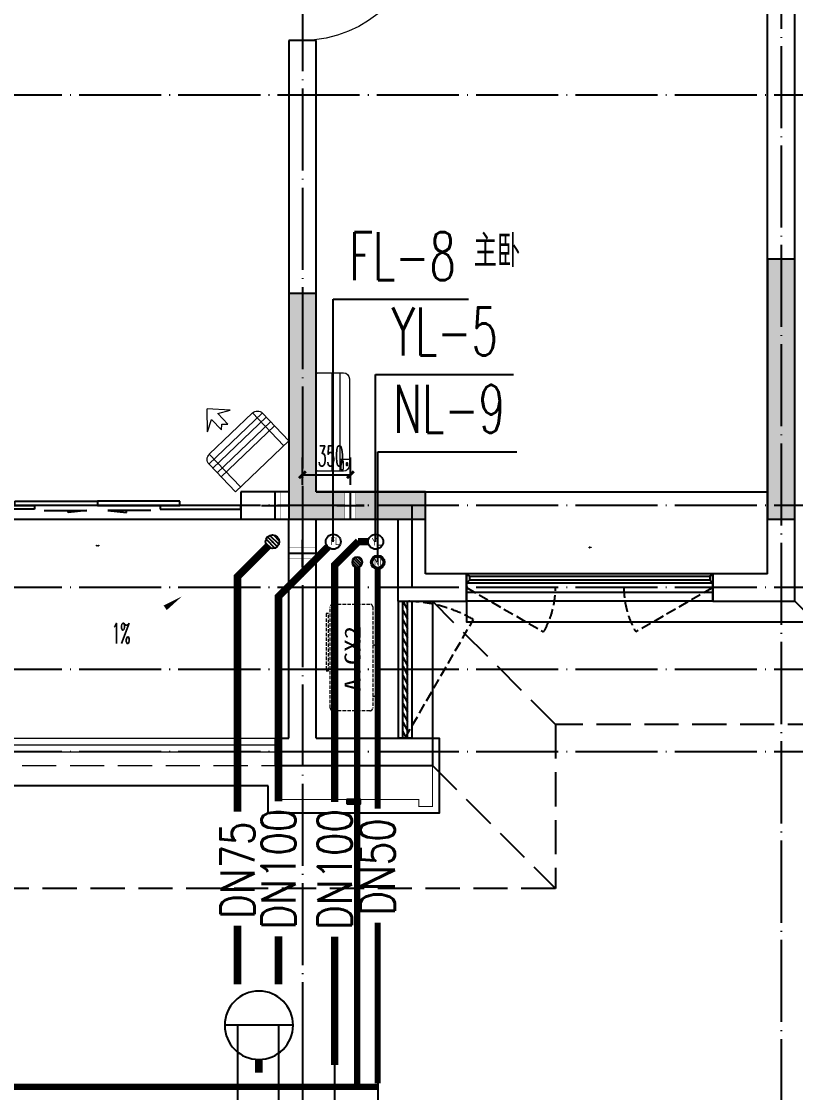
# Model space of a CAD drawing. Extents: x 27938 to 1507990, y 110129 to 923079.
# Drawn here: x 872361 to 878022, y 670165 to 677996 of the extents above; entities that cross this region are included whole.
import ezdxf
from ezdxf.xclip import XClip

# ---------------------------------------------------------------- set-up
doc = ezdxf.new("R2010")
doc.units = 0
doc.header["$LTSCALE"] = 1000
doc.header["$MEASUREMENT"] = 0
doc.header["$XCLIPFRAME"] = 0
doc.linetypes.add('DASH', pattern=[0.35, 0.25, -0.1])
doc.linetypes.add('DOTE', pattern=[2.42, 2, -0.2, 0.02, -0.2])
for name, color, linetype in [('----建筑底图', 8, 'Continuous'), ('3-栏杆1', 135, 'Continuous'), ('3.5方案汇报，与郭总、侯月琴确定户型_t8$0$2020.03.04 -1安徽标准化洋房户型(UA）_t8_t8$0$看线', 154, 'Continuous'), ('COLUMN', 9, 'Continuous'), ('DIM_凝结', 150, 'Continuous'), ('DIM_废水', 31, 'Continuous'), ('DIM_雨水', 4, 'Continuous'), ('DOTE', 1, 'Continuous'), ('EQUIP_地漏', 7, 'Continuous'), ('LVTRY', 6, 'Continuous'), ('PIPE-凝结', 150, 'N'), ('PIPE-废水', 31, 'TG_F'), ('PIPE-污水', 2, 'W'), ('PIPE-雨水', 4, 'TG_Y'), ('PUB_HATCH', 8, 'Continuous'), ('PUB_TEXT', 4, 'Continuous'), ('TEXT_凝结', 7, 'Continuous'), ('TEXT_废水', 7, 'Continuous'), ('TEXT_雨水', 7, 'Continuous'), ('TWT_DIM', 3, 'Continuous'), ('VPIPE-凝结', 150, 'N'), ('VPIPE-废水', 31, 'Continuous'), ('VPIPE-雨水', 4, 'Y'), ('WALL', 9, 'Continuous'), ('WELL_污水', 2, 'Continuous'), ('WINDOW', 4, 'Continuous'), ('WINDOW_TEXT', 7, 'Continuous'), ('卫生间', 6, 'Continuous'), ('机电标识类', 1, 'Continuous'), ('看线', 251, 'Continuous'), ('立面', 73, 'Continuous'), ('铝合金', 144, 'Continuous')]:
    doc.layers.add(name, color=color, linetype=linetype)
for name, color, linetype, lineweight in [('平面-排水沟', 86, 'Continuous', 15), ('平面-栏杆', 135, 'Continuous', 15), ('平面-看线', 45, 'Continuous', 15), ('平面-空调室内机', 176, 'Continuous', 9), ('平面-空调预留孔', 173, 'Continuous', 15), ('空调', 76, 'Continuous', 13)]:
    doc.layers.add(name, color=color, linetype=linetype, lineweight=lineweight)
doc.styles.add('_TCH_DIM', font='SIMPLEX.shx', dxfattribs={"width": 0.7, "bigfont": 'GBCBIG.shx'})
doc.styles.add('_TCH_DIM_T3', font='SIMPLEX.shx', dxfattribs={"width": 0.494118, "bigfont": 'GBCBIG.shx'})
doc.styles.add('_TCH_WINDOW', font='SIMPLEX.shx', dxfattribs={"width": 0.7, "height": 3.5, "bigfont": 'GBCBIG.shx'})
doc.styles.add('_TWT_PIPEDN', font='SIMPLEX', dxfattribs={"width": 0.8, "height": 3.5, "bigfont": 'HZTXT'})
doc.styles.add('_TWT_SERIAL', font='SIMPLEX', dxfattribs={"width": 0.8, "height": 3.5, "bigfont": 'HZTXT'})
doc.styles.get("Standard").update_dxf_attribs({"font": 'gbenor.shx', "bigfont": 'gbcbig.shx'})
doc.styles.add('TG_LINETYPE', font='SIMPLEX', dxfattribs={"width": 0.8, "height": 3, "bigfont": 'HZTXT'})
doc.styles.add('黑体', font='simhei.ttf')
doc.linetypes.add('N', pattern='A,3,-0.2,["N",Standard,S=0.25,R=0,X=-0.1,Y=-0.115],-0.2', length=3.4)
doc.linetypes.add('TG_F', pattern='A,2,-0.3,["F",TG_LINETYPE,S=0.1,R=0,X=-0.23,Y=-0.15],0', length=2.3)
doc.linetypes.add('TG_Y', pattern='A,2,-0.229,["Y",TG_LINETYPE,S=0.1,R=0,X=-0.229,Y=-0.15],0', length=2.229)
doc.linetypes.add('W', pattern='A,3,-0.2,["W",Standard,S=0.25,R=0,X=-0.1,Y=-0.115],-0.2', length=3.4)
doc.linetypes.add('Y', pattern='A,3,-0.2,["Y",Standard,S=0.25,R=0,X=-0.1,Y=-0.115],-0.2', length=3.4)
doc.dimstyles.new('_TCH_ARCH&&50', dxfattribs={"dimtxt": 148.75, "dimasz": 50, "dimexe": 125, "dimexo": 150, "dimgap": 63.125, "dimtad": 1, "dimdec": 0, "dimzin": 0, "dimdsep": 46, "dimtxsty": '_TCH_DIM_T3', "dimblk": 'ARCHTICK', "dimcen": 0.09, "dimclrt": 4, "dimazin": 2, "dimtfac": 1, "dimtdec": 0, "dimtix": 1, "dimtmove": 2, "dimatfit": 3, "dimfxl": 100, "dimtolj": 1, "dimtzin": 0, "dimarcsym": 0})
doc.dimstyles.new('_TWT_ARCH&&100', dxfattribs={"dimtxt": 297.5, "dimasz": 100, "dimexe": 250, "dimexo": 300, "dimgap": 126.25, "dimtad": 1, "dimdec": 0, "dimzin": 0, "dimdsep": 46, "dimtxsty": '_TCH_DIM_T3', "dimblk": 'ARCHTICK', "dimcen": 0.09, "dimclrt": 7, "dimazin": 2, "dimtfac": 1, "dimtdec": 0, "dimtix": 1, "dimtmove": 2, "dimatfit": 3, "dimfxl": 1, "dimtolj": 1, "dimtzin": 0, "dimarcsym": 0})

# ---------------------------------------------------------------- blocks, each defined once
blk = doc.blocks.new('A$C148B7D8E')
at = {"layer": '卫生间', "color": 159, "linetype": 'DASH', "true_color": 0x22346e}
for p, q in [((-900, -900), (0, 0)), ((1750, -900), (2650, 0)), ((2650, -1200), (1750, -2100))]:
    blk.add_line(p, q, dxfattribs=at)
blk.add_lwpolyline([(9400.3, 15400), (7700, 15400), (7700, 10800), (7300, 10800), (7300, 10000), (900, 10000), (900, 9000), (-900, 9000), (-900, -900), (1750, -900), (1750, -2100), (23450, -2100), (23450, -900), (25100, -900)], dxfattribs=at)
blk = doc.blocks.new('GFDGFSDFGD')
at = {"layer": 'PUB_HATCH'}
for points in [[(470716.6, 367423.7), (470516.6, 367423.7), (470516.6, 365523.7), (470716.6, 365523.7)], [(468016.6, 365523.7), (468016.6, 365723.7), (467216.6, 365723.7), (467216.6, 367173.7), (467016.6, 367173.7), (467016.6, 365523.7)]]:
    blk.add_hatch(color=0, dxfattribs=at).paths.add_polyline_path(points)
at = {"layer": 'COLUMN', "color": 0}
for p, q in [((470716.6, 367423.7), (470516.6, 367423.7)), ((470516.6, 367423.7), (470516.6, 365523.7)), ((470716.6, 365523.7), (470716.6, 367423.7)), ((467216.6, 367173.7), (467016.6, 367173.7)), ((467016.6, 367173.7), (467016.6, 365523.7)), ((467216.6, 365723.7), (467216.6, 367173.7)), ((468016.6, 365723.7), (467216.6, 365723.7)), ((468016.6, 365523.7), (468016.6, 365723.7)), ((467016.6, 365523.7), (468016.6, 365523.7)), ((470516.6, 365523.7), (470716.6, 365523.7))]:
    blk.add_line(p, q, dxfattribs=at)
blk = doc.blocks.new('dongkong')
blk.add_wipeout([(-603756, 210771), (-603756, 210570.8), (-603836, 210570.8), (-603836, 210771)])
at = {"layer": '机电标识类', "color": 250, "linetype": 'DASH', "ltscale": 400}
for p, q in [((-603796, 210771), (-603796, 210570.8)), ((-603896, 210670.7), (-603696, 210670.7))]:
    blk.add_line(p, q, dxfattribs=at)
at = {"layer": '空调', "color": 6, "linetype": 'DASH', "const_width": 2}
blk.add_lwpolyline([(-603756, 210771), (-603756, 210570.8), (-603836, 210570.8), (-603836, 210771)], close=True, dxfattribs=at)
blk = doc.blocks.new('A$C001338C2')
for p, q in [((845, 303.6), (55, 303.6)), ((109.1, 214.8), (109.1, 303.6)), ((0, 248.6), (0, 22)), ((900, 22), (900, 248.6)), ((22, 0), (878, 0))]:
    blk.add_line(p, q)
at = {"lineweight": 5}
for p, q in [((900, 214.8), (0, 214.8)), ((900, 143.2), (0, 143.2))]:
    blk.add_line(p, q, dxfattribs=at)
for points in [[(89.2, 226.4), (22.2, 226.4, -0.414214), (16.7, 231.9), (16.7, 243.1, -0.414214), (22.2, 248.6), (89.2, 248.6, -0.414214), (94.7, 243.1), (94.7, 231.9, -0.414214)], [(73.1, 275), (56.8, 275, -0.414214), (51.3, 280.5), (51.3, 283.4, -0.414214), (56.8, 288.9), (73.1, 288.9, -0.414214), (78.6, 283.4), (78.6, 280.5, -0.414214)]]:
    blk.add_lwpolyline(points, format="xyb", close=True)
for centre, radius, start, end in [((55, 248.6), 55, 90, 180), ((845, 248.6), 55, 360, 90), ((22, 22), 22, 180, 270), ((878, 22), 22, 270, 360)]:
    blk.add_arc(centre, radius, start, end)
blk = doc.blocks.new('$lvtry$00000171')
at = {"color": 0}
for p, q in [((-74, 11), (-11, 74)), ((-70, -27), (27, 70)), ((-53, -53), (53, 53)), ((-27, -70), (70, 27)), ((11, -74), (74, -11))]:
    blk.add_line(p, q, dxfattribs=at)
blk.add_circle((0, 0), 75, dxfattribs=at)
blk.add_point((0, 0), dxfattribs=at)
blk = doc.blocks.new('$TwtSys$00000141')
at = {"color": 1}
for p, q in [((-47.1, 3.8), (-5, 45.9)), ((-47.1, 3.8), (-5, 45.9)), ((-43.6, -17.5), (17.5, 43.6)), ((-43.6, -17.5), (17.5, 43.6)), ((-33.2, -33.2), (33.2, 33.2)), ((-33.2, -33.2), (33.2, 33.2)), ((-16.2, -43.5), (43.8, 16.4)), ((-16.2, -43.5), (43.8, 16.4)), ((5.7, -46.1), (46.1, -5.7)), ((5.7, -46.1), (46.1, -5.7))]:
    blk.add_line(p, q, dxfattribs=at)
blk.add_circle((0, 0), 47, dxfattribs=at)
blk.add_circle((0, 0), 47, dxfattribs=at)
blk = doc.blocks.new('ferre')
at = {"layer": '平面-空调预留孔', "linetype": 'DASH', "ltscale": 0.1}
for p, q in [((93392.7, 115403.5), (93392.7, 115393.5)), ((93402.7, 115383.5), (93755.6, 115383.5)), ((93765.6, 115393.5), (93765.6, 115403.5))]:
    blk.add_line(p, q, dxfattribs=at)
blk.add_lwpolyline([(93996.7, 115742.6), (93576.8, 115742.6), (93576.8, 115727.5), (93996.7, 115727.5)], close=True, dxfattribs=at)
blk.add_lwpolyline([(94045.9, 115403.5), (93305.9, 115403.5, -0.414214), (93285.9, 115423.5), (93285.9, 115693.5, -0.414214), (93305.9, 115713.5), (94045.9, 115713.5, -0.414214), (94065.9, 115693.5), (94065.9, 115423.5, -0.414214)], format="xyb", close=True, dxfattribs=at)
for centre, start, end in [((93402.7, 115393.5), 180, 270), ((93755.6, 115393.5), 270, 0)]:
    blk.add_arc(centre, 10, start, end, dxfattribs=at)
at = {"layer": '平面-空调预留孔', "color": 251, "linetype": 'DASH', "ltscale": 0.1, "true_color": 0x636466, "style": '黑体', "width": 1.2}
blk.add_text('A.CX2', height=117.05, dxfattribs=at).set_placement((93428.3, 115492.1))
blk = doc.blocks.new('fergve')
at = {"layer": '平面-空调预留孔', "linetype": 'DASH', "ltscale": 0.1}
blk.add_blockref('ferre', (25670, -60415.8), dxfattribs=at)
blk = doc.blocks.new('dasdasf1sa2f31as32f')
for p, q in [((-116, 585.6), (43.3, 640.5)), ((82.7, 476.6), (43.3, 640.5)), ((-22.8, 585.5), (-116, 585.6)), ((-22.8, 585.5), (-73.4, 493.2)), ((32.4, 555.1), (-18.1, 462.9)), ((82.7, 476.6), (32.4, 555.1)), ((-473.5, 259.7), (-339.5, 504)), ((-269.8, 524.3), (-427.7, 236.5)), ((134.6, 245.5), (-338.8, 505.1)), ((-269.8, 524.3), (113.7, 314)), ((-31.3, 504.4), (-73.4, 493.2)), ((-18.1, 462.9), (-31.3, 504.4)), ((72.3, 131.9), (-401.1, 391.6)), ((92.6, 168.8), (-380.9, 428.5)), ((114.7, 208.4), (-359.1, 468.2)), ((113.7, 314), (-44.2, 26.2)), ((0, 0), (-473.5, 259.7)), ((134, 244.4), (0, 0))]:
    blk.add_line(p, q)
for centre, start, end in [((-294.5, 479.4), 61.25933, 151.25933), ((89, 269), 331.25933, 61.25933)]:
    blk.add_arc(centre, 51.3, start, end)
blk = doc.blocks.new('GDGDRGDGDRGDR')
at = {"layer": '平面-空调室内机', "ltscale": 0.3, "xscale": -1, "rotation": 270}
blk.add_blockref('dongkong', (256445.9, 1046278.1), dxfattribs=at)
at = {"layer": '平面-空调预留孔', "xscale": -1, "rotation": 15.00000000331026}
blk.add_blockref('dasdasf1sa2f31as32f', (466626.3, 442932.1), dxfattribs=at)
at = {"layer": '平面-空调预留孔', "rotation": 90}
blk.add_blockref('fergve', (522617.7, 322375.3), dxfattribs=at)
at = {"layer": '平面-空调室内机', "ltscale": 0.3, "xscale": -1, "rotation": 180}
blk.add_blockref('dongkong', (1070712.6, 653502.9), dxfattribs=at)
blk = doc.blocks.new('A$C74D73064')
at = {"layer": 'DOTE', "color": 0}
blk.add_line((186069.2, 61719.3), (-82096.5, 61719.3), dxfattribs=at)
blk = doc.blocks.new('_ArchTick')
at = {"color": 0, "linetype": 'ByBlock', "const_width": 0.4}
blk.add_lwpolyline([(-0.5, -0.5), (0.5, 0.5)], dxfattribs=at)
blk = doc.blocks.new('*D924')
at = {"layer": 'Defpoints', "color": 0}
for p in [(874766.8, 674682), (874416.6, 674457.3), (874766.8, 674457.3)]:
    blk.add_point(p, dxfattribs=at)
at = {"layer": '平面-空调预留孔', "color": 0, "lineweight": -2}
for p, q in [((874416.6, 674607.3), (874416.6, 674807)), ((874766.8, 674607.3), (874766.8, 674807)), ((874416.6, 674682), (874766.8, 674682))]:
    blk.add_line(p, q, dxfattribs=at)
at = {"layer": '平面-空调预留孔', "color": 0, "lineweight": -2, "xscale": 50, "yscale": 50, "zscale": 50, "rotation": 180}
blk.add_blockref('_ArchTick', (874416.6, 674682), dxfattribs=at)
at = {"layer": '平面-空调预留孔', "color": 0, "lineweight": -2, "xscale": 50, "yscale": 50, "zscale": 50}
blk.add_blockref('_ArchTick', (874766.8, 674682), dxfattribs=at)
at = {"layer": '平面-空调预留孔', "color": 4, "insert": (874623.2, 674819.5), "char_height": 148.75, "attachment_point": 5, "style": '_TCH_DIM_T3'}
blk.add_mtext('\\A1;350', dxfattribs=at)
blk = doc.blocks.new('$DorLib2D$00000138')
at = {"color": 0, "linetype": 'Continuous'}
for p, q in [((-0.2875, 0), (-0.2875, 0.1538)), ((-0.2875, 0.1538), (0, 0.1538)), ((0, 0.1538), (0, 0)), ((0.2875, 0.1538), (0, 0.1538)), ((0.2875, 0), (0.2875, 0.1538)), ((-0.5, -0.1399), (-0.5, 0)), ((-0.5, 0), (-0.2188, 0)), ((0, 0), (-0.2875, 0)), ((-0.2188, 0), (-0.2188, -0.1399)), ((0, 0), (0.2875, 0)), ((0.2188, 0), (0.2188, -0.1399)), ((0.5, 0), (0.2188, 0)), ((0.5, 0), (0.5, -0.1946)), ((0.5, -0.1399), (0.5, 0)), ((-0.2188, -0.1399), (-0.5, -0.1399)), ((0.2188, -0.1399), (0.5, -0.1399)), ((-0.1857, -0.186), (-0.037, -0.186)), ((-0.037, -0.186), (-0.1019, -0.2583)), ((-0.1019, -0.2583), (-0.1019, -0.186)), ((0.1857, -0.186), (0.037, -0.186)), ((0.037, -0.186), (0.1019, -0.2583)), ((0.1019, -0.2583), (0.1019, -0.186))]:
    blk.add_line(p, q, dxfattribs=at)
blk = doc.blocks.new('$DorLib2D$00000001')
at = {"color": 0}
for p, q in [((0.45, 0.975), (0.5, 0.975)), ((0.45, 0), (0.45, 0.975)), ((0.5, 0), (0.5, 0.975)), ((0.5, 0), (0.45, 0))]:
    blk.add_line(p, q, dxfattribs=at)
at = {"color": 0, "lineweight": 13}
blk.add_arc((0.475, 0), 0.975, 91.46928, 180, dxfattribs=at)
blk = doc.blocks.new('$WINLIB2D$00000001')
at = {"color": 0}
for points in [[(-0.5, 0.5), (-0.5, -0.5)], [(-0.5, 0.5), (0.5, 0.5)], [(0.5, -0.5), (0.5, 0.5)], [(0.5, 0.1667), (-0.5, 0.1667)], [(0.5, -0.1667), (-0.5, -0.1667)], [(-0.5, -0.5), (0.5, -0.5)]]:
    blk.add_lwpolyline(points, dxfattribs=at)
blk = doc.blocks.new('$WINLIB2D$00000039')
at = {"color": 0}
for points in [[(-0.5, 0.5), (-0.5, -0.5)], [(0.5, 0.5), (-0.5, 0.5)], [(0.5, -0.5), (0.5, 0.5)], [(-0.5, 0.1667), (0.5, 0.1667)], [(-0.3839, -0.1667), (-0.448, 0.1667)], [(-0.3159, -0.1667), (-0.38, 0.1667)], [(-0.2479, -0.1667), (-0.312, 0.1667)], [(-0.1799, -0.1667), (-0.244, 0.1667)], [(-0.1119, -0.1667), (-0.176, 0.1667)], [(-0.0439, -0.1667), (-0.108, 0.1667)], [(0.0241, -0.1667), (-0.04, 0.1667)], [(0.0921, -0.1667), (0.028, 0.1667)], [(0.16, -0.1667), (0.0959, 0.1667)], [(0.228, -0.1667), (0.1639, 0.1667)], [(0.296, -0.1667), (0.2319, 0.1667)], [(0.364, -0.1667), (0.2999, 0.1667)], [(0.432, -0.1667), (0.3679, 0.1667)], [(0.5, -0.1667), (0.4359, 0.1667)], [(-0.4519, -0.1667), (-0.5, 0.0836)], [(-0.5, -0.1667), (0.5, -0.1667)], [(0.5, -0.5), (-0.5, -0.5)]]:
    blk.add_lwpolyline(points, dxfattribs=at)
blk = doc.blocks.new('$TWTSYS$00000190')
blk.add_line((0, 0.5, 0), (0, -0.5, 0))
blk.add_circle((0, 0, 0), 0.5)
blk = doc.blocks.new('*D1522')
at = {"layer": 'Defpoints', "color": 0}
for p in [(873941.6, 670957.2), (874241.6, 670957.2), (874241.6, 667668.8)]:
    blk.add_point(p, dxfattribs=at)
at = {"layer": 'TWT_DIM', "color": 0, "lineweight": -2}
for p, q in [((873941.6, 670657.2), (873941.6, 667418.8)), ((874241.6, 670657.2), (874241.6, 667418.8)), ((873941.6, 667668.8), (874241.6, 667668.8))]:
    blk.add_line(p, q, dxfattribs=at)
at = {"layer": 'TWT_DIM', "color": 0, "lineweight": -2, "xscale": 100, "yscale": 100, "zscale": 100, "rotation": 180}
blk.add_blockref('_ArchTick', (873941.6, 667668.8), dxfattribs=at)
at = {"layer": 'TWT_DIM', "color": 0, "lineweight": -2, "xscale": 100, "yscale": 100, "zscale": 100}
blk.add_blockref('_ArchTick', (874241.6, 667668.8), dxfattribs=at)
at = {"layer": 'TWT_DIM', "color": 7, "insert": (873652.6, 667943.8), "char_height": 297.5, "attachment_point": 5, "style": '_TCH_DIM_T3'}
blk.add_mtext('\\A1;300', dxfattribs=at)
blk = doc.blocks.new('*D1523')
at = {"layer": 'Defpoints', "color": 0}
for p in [(874241.6, 670957.2), (874416.6, 670957.2), (874416.6, 667668.8)]:
    blk.add_point(p, dxfattribs=at)
at = {"layer": 'TWT_DIM', "color": 0, "lineweight": -2}
for p, q in [((874241.6, 670657.2), (874241.6, 667418.8)), ((874416.6, 670657.2), (874416.6, 667418.8)), ((874241.6, 667668.8), (874141.6, 667668.8)), ((874241.6, 667668.8), (874416.6, 667668.8)), ((874416.6, 667668.8), (874516.6, 667668.8))]:
    blk.add_line(p, q, dxfattribs=at)
at = {"layer": 'TWT_DIM', "color": 0, "lineweight": -2, "xscale": 100, "yscale": 100, "zscale": 100}
blk.add_blockref('_ArchTick', (874241.6, 667668.8), dxfattribs=at)
at = {"layer": 'TWT_DIM', "color": 0, "lineweight": -2, "xscale": 100, "yscale": 100, "zscale": 100, "rotation": 180}
blk.add_blockref('_ArchTick', (874416.6, 667668.8), dxfattribs=at)
at = {"layer": 'TWT_DIM', "color": 7, "insert": (874329.1, 667943.8), "char_height": 297.5, "attachment_point": 5, "style": '_TCH_DIM_T3'}
blk.add_mtext('\\A1;175', dxfattribs=at)
blk = doc.blocks.new('*D1524')
at = {"layer": 'Defpoints', "color": 0}
for p in [(874416.6, 670957.2), (874651.6, 670957.2), (874651.6, 667668.8)]:
    blk.add_point(p, dxfattribs=at)
at = {"layer": 'TWT_DIM', "color": 0, "lineweight": -2}
for p, q in [((874416.6, 670657.2), (874416.6, 667418.8)), ((874651.6, 670657.2), (874651.6, 667418.8)), ((874416.6, 667668.8), (874316.6, 667668.8)), ((874416.6, 667668.8), (874651.6, 667668.8)), ((874651.6, 667668.8), (874751.6, 667668.8))]:
    blk.add_line(p, q, dxfattribs=at)
at = {"layer": 'TWT_DIM', "color": 0, "lineweight": -2, "xscale": 100, "yscale": 100, "zscale": 100}
blk.add_blockref('_ArchTick', (874416.6, 667668.8), dxfattribs=at)
at = {"layer": 'TWT_DIM', "color": 0, "lineweight": -2, "xscale": 100, "yscale": 100, "zscale": 100, "rotation": 180}
blk.add_blockref('_ArchTick', (874651.6, 667668.8), dxfattribs=at)
at = {"layer": 'TWT_DIM', "color": 7, "insert": (874534.1, 667253.1), "char_height": 297.5, "attachment_point": 5, "style": '_TCH_DIM_T3'}
blk.add_mtext('\\A1;235', dxfattribs=at)
blk = doc.blocks.new('*D1525')
at = {"layer": 'Defpoints', "color": 0}
for p in [(874651.6, 670957.2), (874966.6, 670957.2), (874966.6, 667668.8)]:
    blk.add_point(p, dxfattribs=at)
at = {"layer": 'TWT_DIM', "color": 0, "lineweight": -2}
for p, q in [((874651.6, 670657.2), (874651.6, 667418.8)), ((874966.6, 670657.2), (874966.6, 667418.8)), ((874651.6, 667668.8), (874966.6, 667668.8))]:
    blk.add_line(p, q, dxfattribs=at)
at = {"layer": 'TWT_DIM', "color": 0, "lineweight": -2, "xscale": 100, "yscale": 100, "zscale": 100, "rotation": 180}
blk.add_blockref('_ArchTick', (874651.6, 667668.8), dxfattribs=at)
at = {"layer": 'TWT_DIM', "color": 0, "lineweight": -2, "xscale": 100, "yscale": 100, "zscale": 100}
blk.add_blockref('_ArchTick', (874966.6, 667668.8), dxfattribs=at)
at = {"layer": 'TWT_DIM', "color": 7, "insert": (875241.6, 667943.8), "char_height": 297.5, "attachment_point": 5, "style": '_TCH_DIM_T3'}
blk.add_mtext('\\A1;315', dxfattribs=at)

msp = doc.modelspace()

# ---------------------------------------------------------------- hatches: boundary and pattern name
at = {"layer": 'PIPE-凝结'}
for points in [[(874816.6, 672542.2), (874800.7, 672526.3), (874794.1, 672532.9)], [(874816.6, 672542.2), (874794.1, 672542.2), (874794.1, 672532.9)]]:
    msp.add_hatch(color=256, dxfattribs=at).paths.add_polyline_path(points)
at = {"layer": '立面'}
h = msp.add_hatch(dxfattribs=at)
h.set_pattern_fill('ANSI31', color=8, scale=2)
h.set_pattern_definition([(45, (-13483.731, -123288.2912), (-2.24506403, 2.24506403), [])])
h.paths.add_polyline_path([(874741.6, 672277.2), (874841.6, 672277.2), (874841.6, 672307.2), (874741.6, 672307.2)])

# ---------------------------------------------------------------- linework, layer by layer
at = {"color": 8, "const_width": 8}
msp.add_lwpolyline([(875366.6, 672557.2), (875366.6, 672257.2), (875266.6, 672257.2), (875266.6, 672307.2), (874216.6, 672307.2), (874216.6, 672557.2)], dxfattribs=at)
at = {"layer": '3-栏杆1', "color": 8}
for p, q in [((875636.8, 673939.4), (875616.6, 673957.2)), ((875616.6, 673957.2), (875636.8, 673939.4)), ((875636.8, 673939.4), (875616.6, 673957.2)), ((875616.6, 673957.2), (875636.8, 673939.4)), ((875636.8, 673910.1), (875616.6, 673890.3)), ((875616.6, 673890.3), (875636.8, 673910.1)), ((875636.8, 673910.1), (875616.6, 673890.3)), ((875616.6, 673890.3), (875636.8, 673910.1)), ((875636.8, 673939.3), (877396.3, 673939.4)), ((875636.8, 673939.4), (875636.8, 673910.1)), ((875636.8, 673939.3), (877396.3, 673939.4)), ((875636.8, 673939.4), (875636.8, 673910.1)), ((877396.3, 673910.1), (875636.8, 673910)), ((877396.3, 673910.1), (875636.8, 673910)), ((877396.3, 673939.4), (877416.6, 673957.2)), ((877416.6, 673957.2), (877396.3, 673939.4)), ((877396.3, 673939.4), (877416.6, 673957.2)), ((877416.6, 673957.2), (877396.3, 673939.4)), ((877396.3, 673939.4), (877396.3, 673910.1)), ((877396.3, 673939.4), (877396.3, 673910.1)), ((877416.6, 673890.3), (877396.3, 673910.1)), ((877416.6, 673890.3), (877396.3, 673910.1))]:
    msp.add_line(p, q, dxfattribs=at)
at = {"layer": '3.5方案汇报，与郭总、侯月琴确定户型_t8$0$2020.03.04 -1安徽标准化洋房户型(UA）_t8_t8$0$看线', "color": 8, "ltscale": 10}
msp.add_line((875316.6, 674557.2), (877816.6, 674557.2), dxfattribs=at)
msp.add_line((875316.6, 674557.2), (877816.6, 674557.2), dxfattribs=at)
at = {"layer": 'DIM_废水'}
msp.add_line((874641.6, 675964.8), (875629.4, 675964.8), dxfattribs=at)
at = {"layer": 'DIM_雨水'}
msp.add_line((874951.6, 675414.7), (875958.5, 675414.7), dxfattribs=at)
at = {"layer": 'DOTE', "color": 169, "linetype": 'DOTE', "ltscale": 0.3}
for p, q in [((877916.6, 690157.2), (877916.6, 666975.2)), ((879916.6, 677457.2), (825916.6, 677457.2)), ((875216.6, 674457.2), (875216.6, 673857.2)), ((875216.6, 674457.2), (875216.6, 673857.2)), ((879916.6, 672657.2), (825916.6, 672657.2))]:
    msp.add_line(p, q, dxfattribs=at)
at = {"layer": 'PIPE-凝结', "ltscale": 0.5, "const_width": 45}
for points in [[(874966.6, 672392.2), (874966.6, 672241.8)], [(874966.6, 671408.4), (874966.6, 670232.8)], [(853216.6, 670207.2), (874966.6, 670207.2)]]:
    msp.add_lwpolyline(points, dxfattribs=at)
at = {"layer": 'PIPE-废水', "ltscale": 0.5, "const_width": 55}
for points in [[(873941.6, 670957.2), (873941.6, 671384.9)], [(874241.6, 670957.2), (874241.6, 671308.1)]]:
    msp.add_lwpolyline(points, dxfattribs=at)
at = {"layer": 'PIPE-污水', "const_width": 55}
msp.add_lwpolyline([(874097.2, 670407.2), (874097.1, 670310.8)], dxfattribs=at)
at = {"layer": 'PIPE-雨水', "ltscale": 0.5, "const_width": 55}
msp.add_lwpolyline([(874651.6, 670367), (874651.6, 671304.9)], dxfattribs=at)
at = {"layer": 'VPIPE-凝结', "color": 8}
msp.add_circle((874966.6, 674042.2), 40, dxfattribs=at)
at = {"layer": 'VPIPE-废水', "color": 8}
msp.add_circle((874641.6, 674192.2), 55, dxfattribs=at)
at = {"layer": 'VPIPE-雨水', "color": 8}
msp.add_circle((874951.6, 674192.2), 55, dxfattribs=at)
at = {"layer": 'WALL', "color": 8}
for p, q in [((878016.6, 673757.2), (878016.6, 678957.2)), ((877816.6, 673957.2), (877816.6, 678857.2)), ((874516.6, 677857.2), (874316.6, 677857.2)), ((875316.6, 673957.2), (875316.6, 674557.2)), ((875316.6, 673957.2), (875316.6, 674557.2)), ((875116.6, 673757.2), (875116.6, 674357.2)), ((875116.6, 673757.2), (875116.6, 674357.2)), ((875616.6, 673957.2), (875316.6, 673957.2)), ((875616.6, 673957.2), (875316.6, 673957.2)), ((875616.6, 673757.2), (875616.6, 673957.2)), ((875616.6, 673757.2), (875616.6, 673957.2)), ((877816.6, 673957.2), (877416.6, 673957.2)), ((877416.6, 673957.2), (877416.6, 673757.2)), ((877816.6, 673957.2), (877416.6, 673957.2)), ((877416.6, 673957.2), (877416.6, 673757.2)), ((875116.6, 673757.2), (875616.6, 673757.2)), ((875116.6, 673757.2), (875616.6, 673757.2)), ((877416.6, 673757.2), (878016.6, 673757.2)), ((875366.6, 672757.2), (875366.6, 672557.2)), ((875366.6, 672757.2), (875366.6, 672557.2)), ((874216.6, 672557.2), (874416.6, 672557.2)), ((874416.6, 672557.2), (875366.6, 672557.2))]:
    msp.add_line(p, q, dxfattribs=at)
at = {"layer": 'WINDOW', "color": 8, "linetype": 'DASH', "ltscale": 0.3}
for points in [[(875616.6, 673857.2), (876179.7, 673532.5, 0.131485), (876266.6, 673857.2)], [(875616.6, 673857.2), (876179.7, 673532.5, 0.131485), (876266.6, 673857.2)], [(877416.6, 673857.2), (876853.4, 673532.5, -0.131485), (876766.6, 673857.2)], [(877416.6, 673857.2), (876853.4, 673532.5, -0.131485), (876766.6, 673857.2)], [(875166.6, 672757.2), (875666.6, 673623.2, 0.131652), (875166.6, 673757.2)], [(875166.6, 672757.2), (875666.6, 673623.2, 0.131652), (875166.6, 673757.2)]]:
    msp.add_lwpolyline(points, format="xyb", dxfattribs=at)
at = {"layer": '平面-栏杆', "color": 8}
for points in [[(869566.6, 672707.2), (874216.6, 672707.2)], [(869566.6, 672657.2), (874216.6, 672657.2)], [(869566.6, 672657.2), (874216.6, 672657.2)]]:
    msp.add_lwpolyline(points, dxfattribs=at)
at = {"layer": '平面-看线', "color": 8}
msp.add_lwpolyline([(869566.6, 672757.2), (874216.6, 672757.2)], dxfattribs=at)
at = {"layer": '平面-看线', "color": 8, "linetype": 'DASH'}
msp.add_lwpolyline([(869566.6, 672557.2), (874216.6, 672557.2)], dxfattribs=at)
at = {"layer": '看线', "color": 8}
for points in [[(875616.6, 673757.2), (875616.6, 673607.2), (878166.6, 673607.2), (878166.6, 682007.2), (876516.5, 682007.2), (876516.5, 681857.2)], [(875366.6, 672757.2), (875416.6, 672757.2), (875416.6, 672207.2), (874166.6, 672207.2), (874166.6, 672407.2)]]:
    msp.add_lwpolyline(points, dxfattribs=at)
at = {"layer": '看线', "color": 8, "ltscale": 0.5}
for points in [[(875366.6, 673757.2), (875366.6, 672757.2)], [(875366.6, 673757.2), (875366.6, 672757.2)], [(874166.6, 672407.2), (869566.6, 672407.2)]]:
    msp.add_lwpolyline(points, dxfattribs=at)
at = {"layer": '立面', "color": 8}
msp.add_lwpolyline([(874741.6, 672277.2), (874841.6, 672277.2), (874841.6, 672307.2), (874741.6, 672307.2)], close=True, dxfattribs=at)
at = {"layer": '铝合金', "color": 8}
msp.add_lwpolyline([(874741.6, 672277.2), (874841.6, 672277.2), (874841.6, 672307.2), (874741.6, 672307.2)], close=True, dxfattribs=at)

# ---------------------------------------------------------------- block references
at = {"layer": '----建筑底图', "color": 8}
ref = msp.add_blockref('A$C74D73064', (730993.1, 609539.2), dxfattribs=at)
XClip(ref).set_block_clipping_path([(-72082.5976296387, 50822.2577331646), (-18082.6107620973, 70322.2577319878)])
at = {"color": 8, "xscale": -1}
msp.add_blockref('A$C148B7D8E', (878016.6, 673757.2), dxfattribs=at)
at = {"color": 8}
msp.add_blockref('GFDGFSDFGD', (407300, 308833.4), dxfattribs=at)
at = {"layer": 'EQUIP_地漏', "color": 8, "xscale": 0.8, "yscale": -0.8, "zscale": 0.8, "rotation": 180}
msp.add_blockref('$TwtSys$00000141', (874816.6, 674042.2), dxfattribs=at)
at = {"layer": 'LVTRY', "color": 8, "xscale": 0.6666666667107825, "yscale": 0.6666666667107825, "rotation": 269.9999999939778}
msp.add_blockref('$lvtry$00000171', (874196.6, 674192.2), dxfattribs=at)
at = {"layer": 'WELL_污水', "xscale": -500, "yscale": 500, "zscale": 500, "rotation": 270}
msp.add_blockref('$TWTSYS$00000190', (874097.6, 670657.2), dxfattribs=at)
at = {"layer": 'WINDOW', "color": 8}
ref = msp.add_blockref('$DorLib2D$00000001', (874416.6, 678307.2), dxfattribs=dict(at, xscale=900, yscale=-900, zscale=900, rotation=89.99999999870155))
ref.add_attrib('A', 'M0922', (874627.5, 678300.3), dxfattribs={"layer": 'WINDOW_TEXT', "color": 8, "ltscale": 0.5, "height": 5.95, "rotation": 90, "style": '_TCH_WINDOW', "width": 0.494118})
ref = msp.add_blockref('$WINLIB2D$00000001', (876516.6, 673857.2), dxfattribs=dict(at, xscale=1800, yscale=200, zscale=1800, rotation=179.9999999950641))
ref.add_attrib('A', 'TC1817', (876509.2, 674146.7), dxfattribs={"layer": 'WINDOW_TEXT', "color": 8, "ltscale": 0.5, "height": 5.95, "rotation": 360, "style": '_TCH_WINDOW', "width": 0.494118})
ref = msp.add_blockref('$WINLIB2D$00000001', (876516.6, 673857.2), dxfattribs=dict(at, xscale=1800, yscale=200, zscale=1800, rotation=179.9999999950641))
ref.add_attrib('A', 'TC1817', (876509.2, 674146.7), dxfattribs={"layer": 'WINDOW_TEXT', "color": 8, "ltscale": 0.5, "height": 5.95, "rotation": 360, "style": '_TCH_WINDOW', "width": 0.494118})
at = {"layer": '平面-空调预留孔', "color": 8, "xscale": -0.800000000046565, "yscale": 0.800000000046565, "zscale": 0.800000000046565, "rotation": 269.9999997665698}
msp.add_blockref('A$C001338C2', (874516.7, 674707.2), dxfattribs=at)

# ---------------------------------------------------------------- texts
at = {"layer": 'DIM_凝结', "color": 7, "style": '_TWT_SERIAL', "width": 0.64}
msp.add_text('NL-9', height=350, dxfattribs=at).set_placement((875081.1, 674988.6))
at = {"layer": 'DIM_废水', "color": 7, "style": '_TWT_SERIAL', "width": 0.64}
msp.add_text('FL-8', height=350, dxfattribs=at).set_placement((874759.4, 676104.8))
at = {"layer": 'DIM_雨水', "color": 7, "style": '_TWT_SERIAL', "width": 0.64}
msp.add_text('YL-5', height=350, dxfattribs=at).set_placement((875067.1, 675554.7))
at = {"layer": 'PUB_TEXT', "color": 8}
msp.add_text('主卧', height=236.31, dxfattribs=at).set_placement((875668.6, 676199.7))
at = {"layer": 'TEXT_凝结', "style": '_TWT_PIPEDN', "width": 0.8}
msp.add_text('DN50', height=250, rotation=90, dxfattribs=at).set_placement((875091.6, 671458.4))
at = {"layer": 'TEXT_废水', "style": '_TWT_PIPEDN', "width": 0.8}
for s, p in [('DN100', (874366.6, 671358.1)), ('DN75', (874066.6, 671434.9))]:
    msp.add_text(s, height=250, rotation=90, dxfattribs=at).set_placement(p)
at = {"layer": 'TEXT_雨水', "style": '_TWT_PIPEDN', "width": 0.8}
msp.add_text('DN100', height=250, rotation=90, dxfattribs=at).set_placement((874776.6, 671354.9))

# ---------------------------------------------------------------- dimensions: what is measured, and where the dimension line sits
at = {"layer": 'TWT_DIM'}
for base, p1, p2, picture, middle in [((874241.6, 667668.8), (873941.6, 670957.2), (874241.6, 670957.2), '*D1522', (873652.6, 667943.8)), ((874651.6, 667668.8), (874416.6, 670957.2), (874651.6, 670957.2), '*D1524', (874534.1, 667253.1)), ((874966.6, 667668.8), (874651.6, 670957.2), (874966.6, 670957.2), '*D1525', (875241.6, 667943.8))]:
    dim = msp.add_linear_dim(base=base, p1=p1, p2=p2, angle=0, dimstyle='_TWT_ARCH&&100', dxfattribs=at)
    dim.commit()
    dim.dimension.update_dxf_attribs({"geometry": picture, "text_midpoint": middle, "dimtype": 129})
dim = msp.add_aligned_dim(p1=(874241.6, 670957.2), p2=(874416.6, 670957.2), distance=-3288.3, dimstyle='_TWT_ARCH&&100', dxfattribs=at)
dim.commit()
dim.dimension.update_dxf_attribs({"geometry": '*D1523', "text_midpoint": (874329.1, 667943.8)})

# ---------------------------------------------------------------- next in the draw order: block references
at = {"layer": '平面-空调室内机', "color": 8, "ltscale": 0.3, "rotation": 180}
msp.add_blockref('dongkong', (270970.6, 885128), dxfattribs=at)

# ---------------------------------------------------------------- next in the draw order: block references
at = {"layer": '平面-空调室内机', "color": 8, "ltscale": 0.3, "xscale": -1, "rotation": 180}
msp.add_blockref('dongkong', (1478562.7, 885128), dxfattribs=at)

# ---------------------------------------------------------------- next in the draw order: block references
at = {"color": 8}
msp.add_blockref('GDGDRGDGDRGDR', (407300, 231625.1), dxfattribs=at)

# ---------------------------------------------------------------- next in the draw order: hatches: boundary and pattern name
at = {"layer": 'PIPE-废水'}
for points in [[(873941.6, 673937.2), (873922.1, 673956.6), (873914.1, 673948.6)], [(873941.6, 673937.2), (873922.1, 673956.6), (873914.1, 673948.6)], [(873941.6, 673937.2), (873914.1, 673937.2), (873914.1, 673948.6)], [(873941.6, 673937.2), (873914.1, 673937.2), (873914.1, 673948.6)], [(874241.6, 673792.2), (874222.1, 673811.6), (874214.1, 673803.6)], [(874241.6, 673792.2), (874222.1, 673811.6), (874214.1, 673803.6)], [(874241.6, 673792.2), (874214.1, 673792.2), (874214.1, 673803.6)], [(874241.6, 673792.2), (874214.1, 673792.2), (874214.1, 673803.6)]]:
    msp.add_hatch(color=256, dxfattribs=at).paths.add_polyline_path(points)
at = {"layer": 'PIPE-雨水'}
for points in [[(874651.6, 674020), (874632.1, 674039.5), (874624.1, 674031.4)], [(874651.6, 674020), (874632.1, 674039.5), (874624.1, 674031.4)], [(874651.6, 674020), (874624.1, 674020), (874624.1, 674031.4)], [(874651.6, 674020), (874624.1, 674020), (874624.1, 674031.4)]]:
    msp.add_hatch(color=256, dxfattribs=at).paths.add_polyline_path(points)

# ---------------------------------------------------------------- next in the draw order: linework, layer by layer
at = {"layer": 'DIM_凝结'}
for p, q in [((874966.6, 674042.2), (874966.6, 674848.6)), ((874966.6, 674848.6), (875983.1, 674848.6))]:
    msp.add_line(p, q, dxfattribs=at)
at = {"layer": 'DIM_废水'}
msp.add_line((874641.6, 674192.2), (874641.6, 675964.8), dxfattribs=at)
at = {"layer": 'DIM_雨水'}
msp.add_line((874951.6, 674192.2), (874951.6, 675414.7), dxfattribs=at)
at = {"layer": 'DOTE', "color": 169, "linetype": 'DOTE', "ltscale": 0.3}
for p, q in [((874416.6, 678957.2), (874416.6, 666975.2)), ((879916.6, 674457.2), (825916.6, 674457.2)), ((879916.6, 673857.2), (825916.6, 673857.2)), ((879916.6, 673257.2), (825916.6, 673257.2))]:
    msp.add_line(p, q, dxfattribs=at)
at = {"layer": 'PIPE-凝结', "ltscale": 0.5, "const_width": 45}
for points in [[(874816.6, 672542.2), (874816.6, 674004.6)], [(874816.6, 670207.2), (874816.6, 674004.6)], [(874966.6, 673992.2), (874966.6, 672392.2)], [(874966.6, 673992.2), (874966.6, 672392.2)]]:
    msp.add_lwpolyline(points, dxfattribs=at)
at = {"layer": 'PIPE-废水', "ltscale": 0.5, "const_width": 55}
for points in [[(874161.3, 674156.9), (873941.6, 673937.2)], [(874161.3, 674156.9), (873941.6, 673937.2)], [(874602.7, 674153.3), (874241.6, 673792.2)], [(874602.7, 674153.3), (874241.6, 673792.2)], [(873941.6, 672218.2), (873941.6, 673937.2)], [(873941.6, 672218.2), (873941.6, 673937.2)], [(874241.6, 672293.8), (874241.6, 673792.2)], [(874241.6, 672293.8), (874241.6, 673792.2)]]:
    msp.add_lwpolyline(points, dxfattribs=at)
at = {"layer": 'PIPE-雨水', "ltscale": 0.5, "const_width": 55}
for points in [[(874823.7, 674192.2), (874651.6, 674020)], [(874823.7, 674192.2), (874651.6, 674020)], [(874826.4, 674194.8), (874823.7, 674192.2)], [(874826.4, 674194.8), (874823.7, 674192.2)], [(874896.6, 674192.2), (874823.7, 674192.2)], [(874896.6, 674192.2), (874823.7, 674192.2)], [(874651.6, 672290.6), (874651.6, 674020)], [(874651.6, 672290.6), (874651.6, 674020)]]:
    msp.add_lwpolyline(points, dxfattribs=at)
at = {"layer": 'VPIPE-凝结'}
msp.add_circle((874966.6, 674042.2), 50, dxfattribs=at)
msp.add_circle((874966.6, 674042.2), 50, dxfattribs=at)
at = {"layer": 'VPIPE-凝结', "color": 8}
msp.add_circle((874966.6, 674042.2), 40, dxfattribs=at)
at = {"layer": 'VPIPE-废水'}
msp.add_circle((874641.6, 674192.2), 55, dxfattribs=at)
msp.add_circle((874641.6, 674192.2), 55, dxfattribs=at)
at = {"layer": 'VPIPE-废水', "color": 8}
msp.add_circle((874641.6, 674192.2), 55, dxfattribs=at)
at = {"layer": 'VPIPE-雨水'}
msp.add_circle((874951.6, 674192.2), 55, dxfattribs=at)
msp.add_circle((874951.6, 674192.2), 55, dxfattribs=at)
at = {"layer": 'VPIPE-雨水', "color": 8}
msp.add_circle((874951.6, 674192.2), 55, dxfattribs=at)
at = {"layer": 'WALL', "color": 8}
for p, q in [((874316.6, 677857.2), (874316.6, 674557.2)), ((874516.6, 674557.2), (874516.6, 677857.2)), ((874316.6, 674557.2), (873966.6, 674557.2)), ((873966.6, 674557.2), (873966.6, 674357.2)), ((874316.6, 674557.2), (873966.6, 674557.2)), ((873966.6, 674557.2), (873966.6, 674357.2)), ((874516.6, 674557.2), (875316.6, 674557.2)), ((873966.6, 674357.2), (874316.6, 674357.2)), ((873966.6, 674357.2), (874316.6, 674357.2)), ((874316.6, 672757.2), (874316.6, 674357.2)), ((874316.6, 672757.2), (874316.6, 674357.2)), ((874516.6, 674357.2), (875116.6, 674357.2)), ((874516.6, 672757.2), (874516.6, 674357.2)), ((874516.6, 672757.2), (874516.6, 674357.2)), ((874216.6, 672757.2), (874316.6, 672757.2)), ((874216.6, 672757.2), (874216.6, 672557.2)), ((874216.6, 672757.2), (874316.6, 672757.2)), ((874216.6, 672757.2), (874216.6, 672557.2)), ((874516.6, 672757.2), (875366.6, 672757.2)), ((874516.6, 672757.2), (875366.6, 672757.2))]:
    msp.add_line(p, q, dxfattribs=at)
at = {"layer": 'WINDOW', "color": 8}
msp.add_line((871866.6, 674357.2), (873966.6, 674357.2), dxfattribs=at)
msp.add_line((871866.6, 674357.2), (873966.6, 674357.2), dxfattribs=at)
at = {"layer": '平面-排水沟', "color": 8}
msp.add_lwpolyline([(873181.3, 673550.1, 0, 0, 0), (873536.4, 673793.8, 0, 40, 0), (873412.7, 673708.9, 0, 0, 0)], format="xyseb", dxfattribs=at)
msp.add_lwpolyline([(873181.3, 673550.1, 0, 0, 0), (873536.4, 673793.8, 0, 40, 0), (873412.7, 673708.9, 0, 0, 0)], format="xyseb", dxfattribs=at)
at = {"layer": '平面-栏杆', "color": 8}
msp.add_lwpolyline([(869566.6, 672707.2), (874216.6, 672707.2)], dxfattribs=at)
at = {"layer": '平面-看线', "color": 8}
msp.add_lwpolyline([(869566.6, 672757.2), (874216.6, 672757.2)], dxfattribs=at)
at = {"layer": '看线', "color": 8}
msp.add_lwpolyline([(875366.6, 672757.2), (875416.6, 672757.2), (875416.6, 672207.2), (874166.6, 672207.2), (874166.6, 672407.2)], dxfattribs=at)

# ---------------------------------------------------------------- next in the draw order: block references
at = {"layer": 'EQUIP_地漏', "color": 8, "xscale": 0.8, "yscale": -0.8, "zscale": 0.8, "rotation": 180}
msp.add_blockref('$TwtSys$00000141', (874816.6, 674042.2), dxfattribs=at)
at = {"layer": 'LVTRY', "color": 8, "xscale": 0.6666666667107825, "yscale": 0.6666666667107825, "rotation": 269.9999999939778}
msp.add_blockref('$lvtry$00000171', (874196.6, 674192.2), dxfattribs=at)
at = {"layer": 'WINDOW', "color": 8}
ref = msp.add_blockref('$DorLib2D$00000138', (872916.6, 674457.2), dxfattribs=dict(at, xscale=2100, yscale=200, zscale=2100, rotation=1.055716874123975e-09))
ref.add_attrib('A', 'TLM2123', (872907.5, 674161.7), dxfattribs={"layer": 'WINDOW_TEXT', "color": 8, "ltscale": 0.5, "height": 5.95, "rotation": 0, "style": '_TCH_WINDOW', "width": 0.494118})
ref = msp.add_blockref('$DorLib2D$00000138', (872916.6, 674457.2), dxfattribs=dict(at, xscale=2100, yscale=200, zscale=2100))
ref.add_attrib('A', 'TLM2123', (872907.5, 674161.7), dxfattribs={"layer": 'WINDOW_TEXT', "color": 8, "ltscale": 0.5, "height": 5.95, "rotation": 0, "style": '_TCH_WINDOW', "width": 0.494118})
ref = msp.add_blockref('$WINLIB2D$00000039', (875166.6, 673257.2), dxfattribs=dict(at, xscale=-1000, yscale=100, zscale=-1000, rotation=270))
ref.add_attrib('A', 'BYC1020a', (874983.1, 673246.7), dxfattribs={"layer": 'WINDOW_TEXT', "color": 8, "ltscale": 0.5, "height": 5.95, "rotation": 90, "style": '_TCH_WINDOW', "width": 0.494118})
ref = msp.add_blockref('$WINLIB2D$00000039', (875166.6, 673257.2), dxfattribs=dict(at, xscale=-1000, yscale=100, zscale=-1000, rotation=270))
ref.add_attrib('A', 'BYC1020a', (874983.1, 673246.7), dxfattribs={"layer": 'WINDOW_TEXT', "color": 8, "ltscale": 0.5, "height": 5.95, "rotation": 90, "style": '_TCH_WINDOW', "width": 0.494118})

# ---------------------------------------------------------------- next in the draw order: texts
at = {"layer": 'PUB_TEXT', "color": 8}
for s, p in [('FL', (874620.3, 674168.3)), ('FL', (874620.3, 674168.3)), ('YL', (874921.2, 674164.2)), ('YL', (874921.2, 674164.2)), ('NL', (874938.6, 674014.2)), ('NL', (874938.6, 674014.2))]:
    msp.add_text(s, height=56, dxfattribs=at).set_placement(p)
at = {"layer": '平面-排水沟', "color": 7, "style": '_TCH_DIM', "width": 0.494118}
msp.add_text('1%', height=148.75, dxfattribs=at).set_placement((873021, 673447.4))
msp.add_text('1%', height=148.75, dxfattribs=at).set_placement((873021, 673447.4))

# ---------------------------------------------------------------- next in the draw order: dimensions: what is measured, and where the dimension line sits
at = {"layer": '平面-空调预留孔', "color": 8}
dim = msp.add_linear_dim(base=(874766.8, 674682), p1=(874416.6, 674457.3), p2=(874766.8, 674457.3), angle=0, dimstyle='_TCH_ARCH&&50', dxfattribs=at)
dim.commit()
dim.dimension.update_dxf_attribs({"geometry": '*D924', "text_midpoint": (874623.2, 674819.5), "dimtype": 129})

# ---------------------------------------------------------------- next in the draw order: block references
at = {"layer": '平面-空调室内机', "color": 8, "ltscale": 0.3, "rotation": 180}
msp.add_blockref('dongkong', (270970.6, 885128), dxfattribs=at)

# ---------------------------------------------------------------- next in the draw order: block references
at = {"layer": '平面-空调室内机', "color": 8, "ltscale": 0.3, "xscale": -1, "rotation": 180}
msp.add_blockref('dongkong', (1478562.7, 885128), dxfattribs=at)

# ---------------------------------------------------------------- next in the draw order: linework, layer by layer
at = {"layer": 'WALL', "color": 8}
for p, q in [((874516.6, 674557.2), (875316.6, 674557.2)), ((874516.6, 674357.2), (875116.6, 674357.2))]:
    msp.add_line(p, q, dxfattribs=at)

doc.saveas('drawing.dxf')
